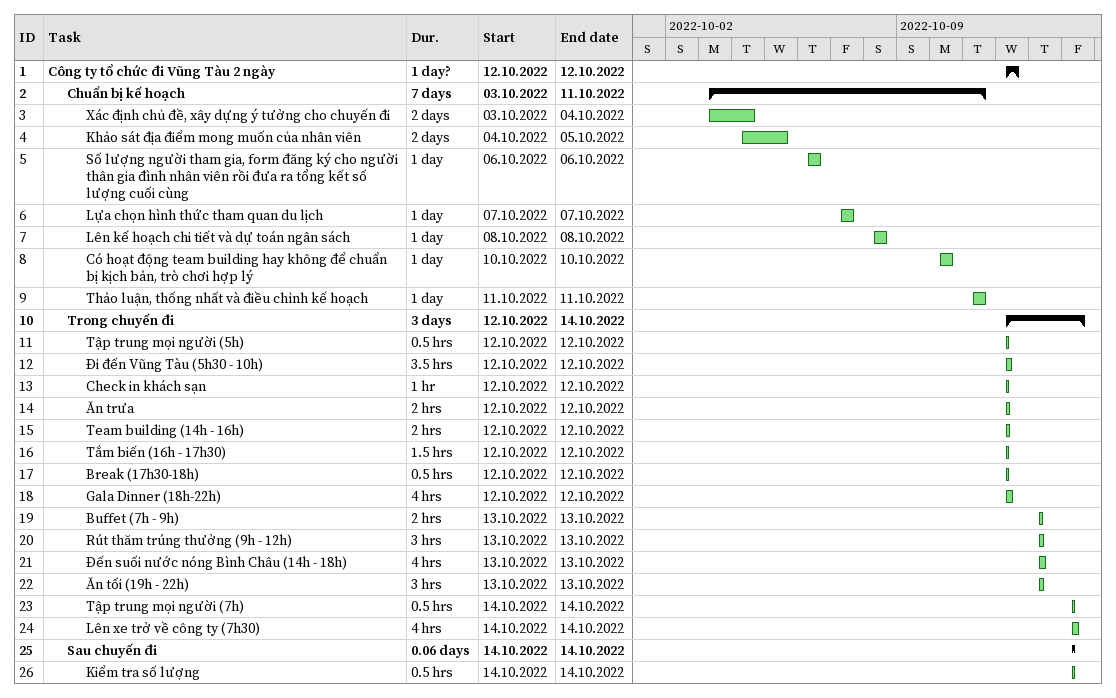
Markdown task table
| ID | Level | Task | Duration | Start | Finish |
|---|---|---|---|---|---|
| 1 | 1 | **Công ty tổ chức đi Vũng Tàu 2 ngày** | 1d? | 2022-10-12 | 2022-10-12 |
| 2 | 2 | **Chuẩn bị kế hoạch** | 7d | 2022-10-03 | 2022-10-11 |
| 3 | 3 | Xác định chủ đề, xây dựng ý tưởng cho chuyến đi | 2d | 2022-10-03 | 2022-10-04 |
| 4 | 3 | Khảo sát địa điểm mong muốn của nhân viên | 2d | 2022-10-04 | 2022-10-05 |
| 5 | 3 | Số lượng người tham gia, form đăng ký cho người thân gia đình nhân viên rồi đưa ra tổng kết số lượng cuối cùng | 1d | 2022-10-06 | 2022-10-06 |
| 6 | 3 | Lựa chọn hình thức tham quan du lịch | 1d | 2022-10-07 | 2022-10-07 |
| 7 | 3 | Lên kế hoạch chi tiết và dự toán ngân sách | 1d | 2022-10-08 | 2022-10-08 |
| 8 | 3 | Có hoạt động team building hay không để chuẩn bị kịch bản, trò chơi hợp lý | 1d | 2022-10-10 | 2022-10-10 |
| 9 | 3 | Thảo luận, thống nhất và điều chỉnh kế hoạch | 1d | 2022-10-11 | 2022-10-11 |
| 10 | 2 | **Trong chuyến đi** | 3d | 2022-10-12 | 2022-10-14 |
| 11 | 3 | Tập trung mọi người (5h) | 0.5h | 2022-10-12 | 2022-10-12 |
| 12 | 3 | Đi đến Vũng Tàu (5h30 - 10h) | 3.5h | 2022-10-12 | 2022-10-12 |
| 13 | 3 | Check in khách sạn | 1h | 2022-10-12 | 2022-10-12 |
| 14 | 3 | Ăn trưa | 2h | 2022-10-12 | 2022-10-12 |
| 15 | 3 | Team building (14h - 16h) | 2h | 2022-10-12 | 2022-10-12 |
| 16 | 3 | Tắm biến (16h - 17h30) | 1.5h | 2022-10-12 | 2022-10-12 |
| 17 | 3 | Break (17h30-18h) | 0.5h | 2022-10-12 | 2022-10-12 |
| 18 | 3 | Gala Dinner (18h-22h) | 4h | 2022-10-12 | 2022-10-12 |
| 19 | 3 | Buffet (7h - 9h) | 2h | 2022-10-13 | 2022-10-13 |
| 20 | 3 | Rút thăm trúng thưởng (9h - 12h) | 3h | 2022-10-13 | 2022-10-13 |
| 21 | 3 | Đến suối nước nóng Bình Châu (14h - 18h) | 4h | 2022-10-13 | 2022-10-13 |
| 22 | 3 | Ăn tối (19h - 22h) | 3h | 2022-10-13 | 2022-10-13 |
| 23 | 3 | Tập trung mọi người (7h) | 0.5h | 2022-10-14 | 2022-10-14 |
| 24 | 3 | Lên xe trở về công ty (7h30) | 4h | 2022-10-14 | 2022-10-14 |
| 25 | 2 | **Sau chuyến đi** | 0.06d | 2022-10-14 | 2022-10-14 |
| 26 | 3 | Kiểm tra số lượng | 0.5h | 2022-10-14 | 2022-10-14 |
